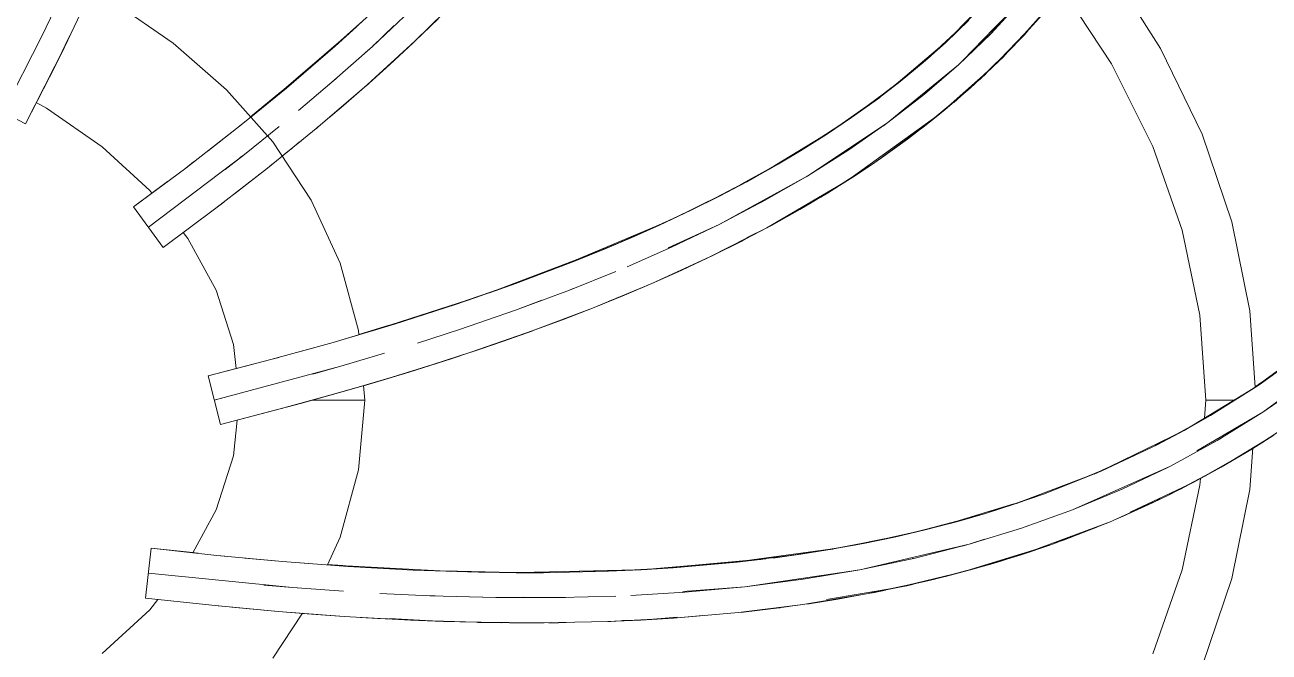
# Model space of a CAD drawing. Header units: inches. Extents: x -578 to 1873, y 397 to 1812.
# Drawn here: x 812.85 to 862.48, y 895.14 to 920.16 of the extents above; entities that cross this region are included whole.
import ezdxf

# ---------------------------------------------------------------- set-up
doc = ezdxf.new("R2010")
doc.units = ezdxf.units.IN
doc.header["$MEASUREMENT"] = 0
doc.layers.add('A-GENM', color=13, linetype='Continuous', lineweight=9)
doc.layers.add('A-WALL', color=113, linetype='Continuous', lineweight=13)

# ---------------------------------------------------------------- blocks, each defined once
blk = doc.blocks.new('3D Cad File Example_dwg_AC_Bandstand Canopy - AC_Bandstand Canopy-1783121-_3D_-3560-Level 1')
at = {"layer": 'A-GENM'}
for p, q in [((58.34, 17.359), (60.459, 14.031)), ((56.559, 16.382), (58.507, 13.418)), ((21.075, 14.238), (18.725, 15.86)), ((23.195, 12.384), (21.075, 14.238)), ((60.459, 14.031), (62.119, 10.607)), ((58.507, 13.418), (60.154, 10.123)), ((25.046, 10.297), (23.195, 12.384)), ((15.613, 11.868), (16.022, 11.652)), ((16.022, 11.652), (18.243, 10.104)), ((63.311, 7.11), (62.119, 10.607)), ((18.243, 10.104), (20.137, 8.359)), ((25.046, 10.297), (26.579, 7.983)), ((60.154, 10.123), (61.329, 6.774)), ((20.222, 8.251), (20.137, 8.359)), ((26.579, 7.983), (27.738, 5.461)), ((64.028, 3.567), (63.311, 7.11)), ((21.664, 6.441), (21.469, 6.686)), ((62.033, 3.394), (61.329, 6.774)), ((21.664, 6.441), (22.789, 4.381)), ((28.464, 2.776), (27.738, 5.461)), ((22.789, 4.381), (23.479, 2.218)), ((64.233, 0.517), (64.028, 3.567)), ((62.268, 0), (62.033, 3.394)), ((28.479, 2.61), (28.464, 2.776)), ((23.58, 1.258), (23.479, 2.218)), ((28.713, 0), (28.661, 0.578)), ((26.622, 0), (28.713, 0)), ((28.464, -2.776), (28.713, 0)), ((62.268, 0), (62.218, -0.714)), ((63.389, 0), (62.268, 0)), ((23.479, -2.218), (23.629, -0.796)), ((64.028, -3.567), (64.14, -1.908)), ((23.479, -2.218), (22.789, -4.381)), ((28.464, -2.776), (27.738, -5.461)), ((62.033, -3.394), (61.329, -6.774)), ((62.052, -3.13), (62.033, -3.394)), ((64.028, -3.567), (63.311, -7.11)), ((22.789, -4.381), (21.856, -6.088)), ((27.738, -5.461), (27.227, -6.573)), ((61.329, -6.774), (60.154, -10.123)), ((63.311, -7.11), (62.119, -10.607)), ((20.137, -8.359), (18.243, -10.104)), ((20.137, -8.359), (20.464, -7.948)), ((26.234, -8.503), (25.046, -10.297))]:
    blk.add_line(p, q, dxfattribs=at)
blk = doc.blocks.new('3D Cad File Example_dwg_AC_Bandstand Canopy Rib Centerplane - AC_Bandstand Canopy Rib Centerplane-1775951-_3D_-3564-Level 1')
at = {"layer": 'A-GENM'}
for p, q in [((-83.658, -249.031), (-84.153, -250.059)), ((-84.153, -250.059), (-85.709, -253.118))]:
    blk.add_line(p, q, dxfattribs=at)
blk = doc.blocks.new('3D Cad File Example_dwg_AC_Bandstand Canopy Rib Centerplane - AC_Bandstand Canopy Rib Centerplane-1775952-_3D_-3565-Level 1')
at = {"layer": 'A-GENM'}
for p, q in [((-69.453, -249.062), (-70.978, -250.492)), ((-70.108, -249.651), (-70.978, -250.492)), ((-72.594, -251.923), (-70.978, -250.492)), ((-71.254, -250.73), (-70.978, -250.492)), ((-70.917, -250.433), (-70.978, -250.492)), ((-73.923, -253.043), (-72.594, -251.923)), ((-72.751, -252.052), (-72.594, -251.923)), ((-72.594, -251.923), (-72.438, -251.781)), ((-76.088, -254.799), (-74.699, -253.681)), ((-76.088, -254.799), (-79.917, -257.699)), ((-76.088, -254.799), (-76.853, -255.395)), ((-76.088, -254.799), (-76.254, -254.925)), ((-76.088, -254.799), (-76.005, -254.731))]:
    blk.add_line(p, q, dxfattribs=at)
blk = doc.blocks.new('3D Cad File Example_dwg_AC_Bandstand Canopy Rib Centerplane - AC_Bandstand Canopy Rib Centerplane-1775953-_3D_-3566-Level 1')
at = {"layer": 'A-GENM'}
for p, q in [((-47.591, -251.221), (-45.263, -248.841)), ((-45.129, -248.705), (-46.794, -250.406)), ((-46.314, -249.989), (-45.129, -248.705)), ((-46.314, -249.989), (-47.591, -251.221)), ((-46.314, -249.989), (-46.362, -250.033)), ((-46.314, -249.989), (-46.231, -249.894)), ((-47.591, -251.221), (-50.42, -253.529)), ((-47.591, -251.221), (-48.96, -252.4)), ((-48.96, -252.4), (-50.42, -253.529)), ((-49.033, -252.453), (-48.96, -252.4)), ((-50.42, -253.529), (-49.653, -252.904)), ((-53.608, -255.647), (-50.42, -253.529)), ((-51.969, -254.611), (-50.42, -253.529)), ((-50.596, -253.656), (-50.42, -253.529)), ((-50.278, -253.42), (-50.42, -253.529)), ((-51.969, -254.611), (-53.608, -255.647)), ((-51.969, -254.611), (-52.069, -254.671)), ((-51.969, -254.611), (-51.866, -254.536)), ((-53.442, -255.54), (-53.608, -255.647)), ((-53.608, -255.647), (-57.149, -257.59)), ((-55.335, -256.64), (-53.608, -255.647)), ((-53.608, -255.647), (-53.675, -255.687)), ((-55.22, -256.571), (-55.335, -256.64)), ((-55.335, -256.64), (-57.149, -257.59)), ((-55.335, -256.64), (-55.427, -256.686)), ((-59.18, -258.522), (-57.149, -257.59)), ((-59.051, -258.501), (-57.149, -257.59)), ((-57.231, -257.631), (-57.149, -257.59)), ((-56.719, -257.362), (-57.149, -257.59)), ((-60.815, -259.277), (-59.051, -258.501)), ((-59.229, -258.577), (-59.051, -258.501)), ((-58.937, -258.444), (-59.051, -258.501)), ((-63.11, -260.212), (-61.269, -259.468)), ((-63.11, -260.212), (-65.267, -261.016)), ((-63.11, -260.212), (-63.331, -260.291)), ((-63.11, -260.212), (-62.966, -260.151)), ((-67.507, -261.788), (-65.267, -261.016)), ((-65.267, -261.016), (-65.741, -261.173)), ((-65.267, -261.016), (-65.389, -261.057)), ((-65.267, -261.016), (-64.225, -260.611)), ((-65.267, -261.016), (-65.121, -260.96)), ((-67.507, -261.788), (-69.184, -262.324)), ((-70.492, -262.727), (-72.235, -263.245)), ((-72.235, -263.245), (-77.287, -264.6)), ((-72.235, -263.245), (-73.357, -263.561)), ((-76.984, -264.52), (-77.287, -264.6))]:
    blk.add_line(p, q, dxfattribs=at)
blk = doc.blocks.new('3D Cad File Example_dwg_AC_Bandstand Canopy Rib Centerplane - AC_Bandstand Canopy Rib Centerplane-1775954-_3D_-3567-Level 1')
at = {"layer": 'A-GENM'}
for p, q in [((-32.832, -263.157), (-35.456, -265.086)), ((-35.456, -265.086), (-33.69, -263.858)), ((-35.456, -265.086), (-38.093, -266.62)), ((-37.275, -266.211), (-35.456, -265.086)), ((-37.275, -266.211), (-39.146, -267.233)), ((-37.465, -266.308), (-37.275, -266.211)), ((-37.275, -266.211), (-37.124, -266.111)), ((-43.05, -268.98), (-39.146, -267.233)), ((-41.071, -268.155), (-39.146, -267.233)), ((-39.146, -267.233), (-39.603, -267.458)), ((-43.05, -268.98), (-41.071, -268.155)), ((-43.05, -268.98), (-45.085, -269.711)), ((-42.95, -268.941), (-43.05, -268.98)), ((-45.085, -269.711), (-47.177, -270.351)), ((-51.532, -271.364), (-47.177, -270.351)), ((-49.325, -270.901), (-47.177, -270.351)), ((-47.177, -270.351), (-47.449, -270.424)), ((-46.564, -270.147), (-47.177, -270.351)), ((-47.124, -270.334), (-47.177, -270.351)), ((-51.532, -271.364), (-49.325, -270.901)), ((-49.325, -270.901), (-49.43, -270.92)), ((-49.224, -270.872), (-49.325, -270.901)), ((-74.168, -272.074), (-79.917, -271.5)), ((-79.917, -271.5), (-78.982, -271.598)), ((-56.125, -272.042), (-51.532, -271.364)), ((-51.532, -271.364), (-53.798, -271.744)), ((-51.532, -271.364), (-51.643, -271.383)), ((-74.168, -272.074), (-75.308, -271.975)), ((-56.125, -272.042), (-53.798, -271.744)), ((-56.125, -272.042), (-55.57, -271.969)), ((-53.85, -271.75), (-53.798, -271.744)), ((-74.168, -272.074), (-74.299, -272.061)), ((-74.168, -272.074), (-73.966, -272.086)), ((-74.168, -272.074), (-72.133, -272.219)), ((-70.679, -272.307), (-68.689, -272.406)), ((-68.864, -272.395), (-68.689, -272.406)), ((-68.689, -272.406), (-68.472, -272.409)), ((-68.689, -272.406), (-66.049, -272.475)), ((-66.575, -272.455), (-66.049, -272.475)), ((-64.938, -272.46), (-66.049, -272.475)), ((-65.894, -272.474), (-66.049, -272.475)), ((-63.473, -272.476), (-66.049, -272.475)), ((-63.635, -272.473), (-63.473, -272.476)), ((-61.274, -272.414), (-63.473, -272.476)), ((-63.281, -272.467), (-63.473, -272.476)), ((-60.665, -272.388), (-58.512, -272.262)), ((-58.512, -272.262), (-58.624, -272.267)), ((-58.599, -272.228), (-56.125, -272.042)), ((-56.125, -272.042), (-58.512, -272.262)), ((-58.512, -272.262), (-58.366, -272.246)), ((-56.125, -272.042), (-56.238, -272.054))]:
    blk.add_line(p, q, dxfattribs=at)
blk = doc.blocks.new('3D Cad File Example_dwg-2744-Level 1')
at = {"layer": 'A-WALL'}
for p, q in [((-47.767, -249.993), (-45.989, -248.137)), ((-44.64, -249.663), (-43.119, -247.808)), ((-69.288, -250.288), (-67.466, -248.499)), ((-82.49, -248.899), (-83.266, -250.521)), ((-70.593, -248.769), (-72.466, -250.483)), ((-46.471, -248.704), (-48.122, -250.351)), ((-43.84, -248.727), (-45.41, -250.494)), ((-44.64, -249.663), (-43.84, -248.727)), ((-44.64, -249.663), (-44.155, -249.105)), ((-71.111, -249.238), (-72.241, -250.253)), ((-69.288, -250.288), (-68.36, -249.394)), ((-49.002, -251.132), (-47.182, -249.445)), ((-47.182, -249.445), (-48.122, -250.351)), ((-46.254, -251.338), (-44.64, -249.663)), ((-44.64, -249.663), (-45.41, -250.494)), ((-45.117, -250.165), (-44.64, -249.663)), ((-83.1, -250.161), (-83.625, -251.248)), ((-83.051, -250.062), (-83.266, -250.521)), ((-71.778, -249.854), (-75.169, -252.77)), ((-71.609, -249.712), (-72.466, -250.483)), ((-71.997, -250.053), (-72.313, -250.334)), ((-47.772, -249.992), (-47.487, -249.717)), ((-44.967, -250.023), (-45.171, -250.236)), ((-44.967, -250.023), (-44.827, -249.865)), ((-83.266, -250.521), (-84.824, -253.584)), ((-83.625, -251.248), (-83.266, -250.521)), ((-83.425, -250.833), (-83.266, -250.521)), ((-74.406, -252.15), (-72.466, -250.483)), ((-69.288, -250.288), (-71.187, -252.022)), ((-69.288, -250.288), (-71.093, -251.939)), ((-69.352, -250.349), (-70.288, -251.216)), ((-69.288, -250.287), (-69.352, -250.349)), ((-50.182, -252.074), (-48.243, -250.443)), ((-48.287, -250.48), (-50.09, -251.996)), ((-49.925, -251.893), (-48.122, -250.351)), ((-49.002, -251.132), (-48.122, -250.351)), ((-48.366, -250.542), (-48.449, -250.616)), ((-45.41, -250.494), (-47.137, -252.157)), ((-46.254, -251.338), (-45.41, -250.494)), ((-69.839, -250.792), (-70.288, -251.216)), ((-69.849, -250.801), (-70.288, -251.216)), ((-49.002, -251.132), (-50.921, -252.657)), ((-49.002, -251.132), (-49.925, -251.893)), ((-49.361, -251.422), (-49.002, -251.132)), ((-49.002, -251.132), (-48.714, -250.875)), ((-45.98, -251.071), (-46.254, -251.338)), ((-45.98, -251.071), (-46.225, -251.297)), ((-46.223, -251.292), (-45.98, -251.071)), ((-45.98, -251.071), (-45.792, -250.874)), ((-45.98, -251.071), (-45.822, -250.914)), ((-45.98, -251.071), (-45.861, -250.943)), ((-45.822, -250.914), (-45.949, -251.037)), ((-45.822, -250.914), (-45.931, -251.015)), ((-45.628, -250.712), (-45.822, -250.914)), ((-45.822, -250.914), (-45.727, -250.811)), ((-45.731, -250.815), (-45.822, -250.914)), ((-83.625, -251.248), (-84.824, -253.584)), ((-83.625, -251.248), (-84.824, -253.584)), ((-70.288, -251.216), (-71.256, -252.083)), ((-70.288, -251.216), (-70.692, -251.572)), ((-70.288, -251.216), (-70.515, -251.41)), ((-50.057, -251.984), (-49.591, -251.607)), ((-46.254, -251.338), (-48.357, -253.199)), ((-47.17, -252.158), (-46.254, -251.338)), ((-46.254, -251.338), (-47.137, -252.157)), ((-46.5, -251.566), (-46.72, -251.779)), ((-74.406, -252.15), (-75.834, -253.311)), ((-74.406, -252.15), (-75.225, -252.824)), ((-73.151, -253.707), (-71.187, -252.022)), ((-72.221, -252.921), (-71.093, -251.939)), ((-71.187, -252.022), (-71.093, -251.939)), ((-49.925, -251.893), (-51.86, -253.329)), ((-49.925, -251.893), (-50.921, -252.657)), ((-50.239, -252.114), (-50.817, -252.555)), ((-46.926, -251.962), (-46.72, -251.779)), ((-86.593, -252.651), (-84.824, -253.584)), ((-74.629, -252.305), (-75.845, -253.298)), ((-74.613, -252.312), (-74.902, -252.553)), ((-71.725, -252.483), (-72.221, -252.921)), ((-50.742, -252.522), (-50.921, -252.657)), ((-49.004, -253.713), (-47.137, -252.157)), ((-48.357, -253.199), (-47.137, -252.157)), ((-48.051, -252.947), (-47.579, -252.546)), ((-48.051, -252.947), (-47.716, -252.646)), ((-47.798, -252.722), (-47.579, -252.546)), ((-47.655, -252.612), (-47.788, -252.722)), ((-47.655, -252.612), (-47.34, -252.331)), ((-47.49, -252.459), (-47.655, -252.612)), ((-47.579, -252.546), (-47.655, -252.612)), ((-47.415, -252.395), (-47.579, -252.546)), ((-75.555, -253.092), (-76.397, -253.769)), ((-72.221, -252.921), (-72.72, -253.337)), ((-72.221, -252.921), (-72.708, -253.327)), ((-72.221, -252.921), (-72.511, -253.158)), ((-72.221, -252.921), (-72.002, -252.722)), ((-51.029, -252.712), (-52.466, -253.723)), ((-50.921, -252.657), (-51.86, -253.329)), ((-51.233, -252.864), (-51.521, -253.069)), ((-48.051, -252.947), (-48.357, -253.199)), ((-48.051, -252.947), (-48.267, -253.116)), ((-48.051, -252.947), (-48.245, -253.092)), ((-48.051, -252.947), (-47.824, -252.741)), ((-76.223, -253.627), (-76.397, -253.769)), ((-51.86, -253.329), (-53.906, -254.659)), ((-51.86, -253.329), (-52.864, -254.003)), ((-52.332, -253.629), (-52.864, -253.981)), ((-48.357, -253.199), (-52.021, -255.839)), ((-49.328, -253.92), (-48.357, -253.199)), ((-48.357, -253.199), (-49.004, -253.713)), ((-48.749, -253.51), (-48.632, -253.42)), ((-48.54, -253.344), (-48.631, -253.419)), ((-76.397, -253.769), (-78.428, -255.344)), ((-76.397, -253.769), (-77.537, -254.657)), ((-74.58, -254.868), (-73.151, -253.707)), ((-74.147, -254.527), (-73.151, -253.707)), ((-73.151, -253.705), (-73.215, -253.76)), ((-54.919, -255.241), (-53.028, -254.088)), ((-53.906, -254.659), (-52.864, -254.003)), ((-53.05, -254.102), (-53.361, -254.297)), ((-52.706, -253.892), (-52.864, -254.003)), ((-50.993, -255.16), (-49.004, -253.713)), ((-49.631, -254.19), (-49.15, -253.819)), ((-49.282, -253.915), (-49.631, -254.19)), ((-49.631, -254.19), (-49.348, -253.963)), ((-75.169, -255.348), (-74.147, -254.527)), ((-74.147, -254.527), (-74.578, -254.87)), ((-74.147, -254.527), (-74.482, -254.791)), ((-74.147, -254.524), (-74.204, -254.573)), ((-74.147, -254.526), (-74.204, -254.573)), ((-74.204, -254.573), (-74.147, -254.526)), ((-73.804, -254.241), (-74.147, -254.527)), ((-74.147, -254.527), (-73.897, -254.315)), ((-53.777, -254.565), (-53.374, -254.313)), ((-51.028, -255.184), (-49.631, -254.19)), ((-49.631, -254.19), (-50.67, -254.938)), ((-50.26, -254.627), (-49.631, -254.19)), ((-78.11, -255.101), (-78.428, -255.344)), ((-56.044, -255.888), (-53.906, -254.659)), ((-54.789, -255.184), (-53.906, -254.659)), ((-50.882, -255.08), (-50.67, -254.938)), ((-80.507, -256.892), (-78.428, -255.344)), ((-78.428, -255.344), (-80.507, -256.892)), ((-75.169, -255.348), (-77.229, -256.945)), ((-75.169, -255.348), (-76.476, -256.365)), ((-75.169, -255.348), (-74.978, -255.192)), ((-57.136, -256.463), (-54.789, -255.184)), ((-55.025, -255.302), (-56.238, -255.973)), ((-56.044, -255.888), (-54.789, -255.184)), ((-55.141, -255.385), (-54.789, -255.184)), ((-55.024, -255.301), (-54.886, -255.221)), ((-50.993, -255.16), (-53.084, -256.499)), ((-50.993, -255.16), (-52.021, -255.839)), ((-51.399, -255.429), (-52.021, -255.839)), ((-51.028, -255.184), (-51.813, -255.705)), ((-51.813, -255.705), (-51.533, -255.517)), ((-80.507, -256.892), (-79.156, -255.882)), ((-56.044, -255.888), (-58.26, -257.023)), ((-56.044, -255.888), (-57.136, -256.463)), ((-55.239, -257.726), (-52.021, -255.839)), ((-52.021, -255.839), (-53.084, -256.499)), ((-52.382, -256.063), (-52.82, -256.339)), ((-52.552, -256.161), (-52.021, -255.839)), ((-51.813, -255.705), (-51.92, -255.772)), ((-51.813, -255.705), (-51.878, -255.745)), ((-51.813, -255.705), (-51.878, -255.745)), ((-51.813, -255.705), (-51.719, -255.64)), ((-80.507, -256.892), (-79.781, -256.344)), ((-79.781, -256.344), (-80.507, -256.892)), ((-80.507, -256.892), (-79.779, -256.347)), ((-59.354, -257.536), (-57.136, -256.463)), ((-57.136, -256.463), (-58.26, -257.023)), ((-57.451, -256.616), (-57.136, -256.463)), ((-56.536, -256.136), (-57.269, -256.515)), ((-53.084, -256.499), (-55.264, -257.739)), ((-55.239, -257.726), (-53.084, -256.499)), ((-53.234, -256.584), (-53.922, -256.993)), ((-52.82, -256.339), (-52.953, -256.418)), ((-80.507, -256.892), (-79.327, -258.507)), ((-79.327, -258.507), (-77.229, -256.945)), ((-77.229, -256.945), (-79.327, -258.507)), ((-76.906, -256.699), (-77.229, -256.945)), ((-60.541, -258.073), (-58.26, -257.023)), ((-59.526, -257.619), (-58.26, -257.023)), ((-57.56, -256.664), (-58.887, -257.311)), ((-58.84, -257.29), (-57.72, -256.746)), ((-57.601, -256.685), (-58.046, -256.903)), ((-57.567, -256.668), (-58.017, -256.888)), ((-55.239, -257.726), (-53.922, -256.993)), ((-55.059, -257.629), (-53.922, -256.993)), ((-54.546, -257.331), (-53.922, -256.993)), ((-54.512, -257.312), (-53.922, -256.993)), ((-54.052, -257.064), (-53.922, -256.993)), ((-53.922, -256.993), (-53.481, -256.725)), ((-53.52, -256.748), (-53.922, -256.993)), ((-53.572, -256.779), (-53.922, -256.993)), ((-53.624, -256.807), (-53.922, -256.993)), ((-59.565, -257.624), (-58.867, -257.3)), ((-62.945, -259.041), (-59.569, -257.626)), ((-60.541, -258.073), (-62.874, -259.045)), ((-59.587, -257.646), (-61.693, -258.565)), ((-61.693, -258.565), (-60.541, -258.073)), ((-61.1, -258.306), (-60.081, -257.862)), ((-59.526, -257.619), (-60.541, -258.073)), ((-55.264, -257.739), (-57.518, -258.886)), ((-56.387, -258.326), (-55.239, -257.726)), ((-56.387, -258.326), (-55.904, -258.065)), ((-56.053, -258.13), (-55.239, -257.726)), ((-55.239, -257.726), (-55.264, -257.739)), ((-55.156, -257.68), (-55.059, -257.629)), ((-66.171, -260.267), (-61.693, -258.565)), ((-61.693, -258.565), (-62.874, -259.045)), ((-61.072, -258.293), (-61.022, -258.272)), ((-57.369, -258.814), (-56.271, -258.267)), ((-56.387, -258.326), (-57.008, -258.626)), ((-56.92, -258.582), (-56.271, -258.267)), ((-56.387, -258.326), (-56.271, -258.267)), ((-56.271, -258.267), (-56.031, -258.137)), ((-56.271, -258.267), (-56.094, -258.171)), ((-56.271, -258.267), (-56.17, -258.214)), ((-66.171, -260.267), (-62.014, -258.687)), ((-65.252, -259.947), (-62.874, -259.045)), ((-59.833, -259.947), (-57.518, -258.886)), ((-58.661, -259.423), (-57.518, -258.886)), ((-58.354, -259.281), (-57.369, -258.814)), ((-58.661, -259.423), (-59.833, -259.947)), ((-58.661, -259.423), (-58.93, -259.535)), ((-58.661, -259.423), (-58.917, -259.53)), ((-58.661, -259.423), (-58.358, -259.273)), ((-58.661, -259.423), (-58.535, -259.365)), ((-58.354, -259.281), (-58.535, -259.365)), ((-58.439, -259.319), (-58.535, -259.365)), ((-58.535, -259.365), (-58.448, -259.323)), ((-58.354, -259.281), (-58.493, -259.344)), ((-58.354, -259.281), (-58.442, -259.32)), ((-67.661, -260.785), (-65.252, -259.947)), ((-66.311, -260.324), (-65.252, -259.947)), ((-59.833, -259.947), (-62.199, -260.929)), ((-59.732, -259.902), (-60.92, -260.41)), ((-66.775, -260.477), (-71.03, -261.844)), ((-66.581, -260.418), (-67.661, -260.785)), ((-67.077, -260.582), (-67.401, -260.69)), ((-66.024, -260.214), (-67.275, -260.639)), ((-66.614, -260.415), (-65.738, -260.103)), ((-62.136, -260.904), (-60.92, -260.41)), ((-61.571, -260.668), (-60.92, -260.41)), ((-61.251, -260.535), (-60.92, -260.41)), ((-60.92, -260.41), (-60.407, -260.185)), ((-60.443, -260.2), (-60.92, -260.41)), ((-67.661, -260.785), (-70.093, -261.565)), ((-62.199, -260.929), (-64.608, -261.841)), ((-63.391, -261.391), (-62.199, -260.929)), ((-62.136, -260.904), (-62.199, -260.928)), ((-72.549, -262.295), (-70.093, -261.565)), ((-71.062, -261.859), (-70.093, -261.565)), ((-63.391, -261.391), (-64.608, -261.841)), ((-63.391, -261.391), (-63.793, -261.534)), ((-63.391, -261.391), (-63.721, -261.506)), ((-63.118, -261.277), (-63.391, -261.391)), ((-63.391, -261.391), (-63.341, -261.372)), ((-63.341, -261.372), (-63.391, -261.39)), ((-72.549, -262.295), (-71.53, -261.998)), ((-70.305, -261.611), (-71.522, -261.976)), ((-70.336, -261.633), (-70.724, -261.753)), ((-64.608, -261.841), (-67.053, -262.691)), ((-65.792, -262.262), (-64.573, -261.829)), ((-65.226, -262.056), (-65.792, -262.262)), ((-32.648, -261.786), (-35.707, -264.043)), ((-75.027, -262.981), (-72.549, -262.295)), ((-72.549, -262.295), (-73.954, -262.686)), ((-66.685, -262.566), (-67.036, -262.685)), ((-66.685, -262.568), (-66.924, -262.646)), ((-66.685, -262.568), (-66.829, -262.613)), ((-66.685, -262.568), (-66.803, -262.604)), ((-66.685, -262.568), (-65.792, -262.262)), ((-66.233, -262.406), (-66.685, -262.568)), ((-66.247, -262.411), (-66.685, -262.568)), ((-65.792, -262.262), (-66.299, -262.434)), ((-65.792, -262.262), (-66.128, -262.37)), ((-65.792, -262.262), (-66.115, -262.365)), ((-65.792, -262.262), (-65.521, -262.159)), ((-35.516, -263.924), (-33.579, -262.523)), ((-75.027, -262.981), (-77.531, -263.63)), ((-75.027, -262.981), (-77.531, -263.63)), ((-75.027, -262.981), (-74.718, -262.898)), ((-67.835, -262.948), (-70.749, -263.853)), ((-67.053, -262.691), (-69.516, -263.48)), ((-67.835, -262.948), (-69.516, -263.48)), ((-67.835, -262.948), (-68.274, -263.09)), ((-68.024, -263.008), (-68.274, -263.09)), ((-68.154, -263.048), (-68.274, -263.09)), ((-67.053, -262.691), (-67.835, -262.948)), ((-75.735, -263.162), (-77.531, -263.63)), ((-77.531, -263.63), (-76.42, -263.335)), ((-76.42, -263.335), (-77.531, -263.63)), ((-76.42, -263.34), (-77.531, -263.63)), ((-72.003, -264.219), (-69.516, -263.48)), ((-69.516, -263.48), (-70.749, -263.853)), ((-68.614, -263.195), (-68.274, -263.09)), ((-77.531, -263.63), (-77.044, -265.57)), ((-73.844, -264.733), (-70.749, -263.853)), ((-72.003, -264.219), (-70.749, -263.853)), ((-71.339, -264.025), (-70.749, -263.853)), ((-70.749, -263.853), (-70.153, -263.669)), ((-35.646, -264.012), (-38.599, -265.811)), ((-35.516, -263.924), (-37.547, -265.211)), ((-35.646, -264.012), (-37.547, -265.211)), ((-35.533, -263.914), (-35.768, -264.07)), ((-35.646, -264.012), (-35.743, -264.077)), ((-35.646, -264.012), (-35.516, -263.924)), ((-72.003, -264.219), (-74.51, -264.913)), ((-73.844, -264.733), (-72.003, -264.219)), ((-37.29, -265.031), (-36.453, -264.518)), ((-73.844, -264.733), (-77.044, -265.57)), ((-74.51, -264.913), (-77.044, -265.57)), ((-74.51, -264.913), (-77.044, -265.57)), ((-73.844, -264.733), (-74.51, -264.913)), ((-73.844, -264.733), (-74.32, -264.858)), ((-73.844, -264.733), (-73.333, -264.591)), ((-37.547, -265.211), (-39.67, -266.377)), ((-37.547, -265.211), (-38.599, -265.811)), ((-38.174, -265.552), (-38.326, -265.639)), ((-34.009, -265.316), (-35.893, -266.549)), ((-35.893, -266.549), (-34.01, -265.316)), ((-38.599, -265.811), (-42.044, -267.49)), ((-38.599, -265.811), (-39.67, -266.377)), ((-38.599, -265.811), (-39.238, -266.142)), ((-39.078, -266.044), (-38.651, -265.818)), ((-38.483, -265.746), (-38.599, -265.811)), ((-37.12, -267.275), (-35.022, -265.997)), ((-35.893, -266.549), (-35.022, -265.997)), ((-39.67, -266.377), (-41.878, -267.418)), ((-39.322, -266.186), (-39.745, -266.406)), ((-35.893, -266.549), (-38.204, -267.87)), ((-35.893, -266.549), (-37.12, -267.275)), ((-36.218, -266.747), (-35.893, -266.549)), ((-35.694, -266.423), (-35.434, -266.262)), ((-35.434, -266.262), (-35.623, -266.378)), ((-35.518, -266.311), (-35.434, -266.262)), ((-35.434, -266.262), (-35.264, -266.151)), ((-36.218, -266.747), (-36.555, -266.937)), ((-36.218, -266.747), (-35.944, -266.578)), ((-36.218, -266.747), (-36.063, -266.644)), ((-45.331, -268.739), (-42.044, -267.49)), ((-44.164, -268.331), (-41.878, -267.418)), ((-44.164, -268.331), (-42.044, -267.49)), ((-42.554, -267.684), (-41.855, -267.392)), ((-42.188, -267.551), (-42.044, -267.49)), ((-42.173, -267.536), (-41.663, -267.304)), ((-42.166, -267.533), (-41.21, -267.1)), ((-42.159, -267.53), (-41.507, -267.236)), ((-42.159, -267.53), (-41.724, -267.334)), ((-42.044, -267.49), (-41.143, -267.076)), ((-42.044, -267.49), (-41.878, -267.418)), ((-37.12, -267.275), (-39.305, -268.431)), ((-37.12, -267.275), (-38.204, -267.87)), ((-37.341, -267.382), (-38.204, -267.87)), ((-40.754, -269.068), (-38.204, -267.87)), ((-38.204, -267.87), (-39.305, -268.431)), ((-38.204, -267.87), (-38.808, -268.172)), ((-38.472, -268.006), (-38.717, -268.136)), ((-37.821, -267.664), (-37.938, -267.724)), ((-37.821, -267.664), (-37.696, -267.591)), ((-37.821, -267.664), (-37.755, -267.628)), ((-46.518, -269.117), (-44.164, -268.331)), ((-45.331, -268.739), (-44.164, -268.331)), ((-41.571, -269.462), (-39.305, -268.431)), ((-39.468, -268.506), (-39.862, -268.699)), ((-39.531, -268.534), (-39.862, -268.699)), ((-38.717, -268.136), (-39.003, -268.277)), ((-47.565, -269.404), (-45.392, -268.741)), ((-45.331, -268.739), (-46.518, -269.117)), ((-46.386, -269.065), (-45.857, -268.896)), ((-45.45, -268.761), (-45.946, -268.918)), ((-45.331, -268.739), (-45.224, -268.703)), ((-44.828, -268.548), (-45.178, -268.67)), ((-41.162, -269.276), (-39.862, -268.699)), ((-41.025, -269.228), (-39.862, -268.699)), ((-39.862, -268.699), (-40.596, -269.018)), ((-40.596, -269.018), (-39.862, -268.699)), ((-39.862, -268.699), (-40.533, -268.991)), ((-39.573, -268.553), (-39.862, -268.699)), ((-39.573, -268.553), (-39.862, -268.699)), ((-39.594, -268.562), (-39.862, -268.699)), ((-39.675, -268.599), (-39.862, -268.699)), ((-50.15, -270.062), (-47.536, -269.413)), ((-47.668, -269.432), (-49.125, -269.808)), ((-48.93, -269.778), (-46.518, -269.117)), ((-48.93, -269.778), (-47.536, -269.413)), ((-47.536, -269.413), (-47.934, -269.521)), ((-47.614, -269.417), (-47.538, -269.396)), ((-47.536, -269.413), (-46.518, -269.117)), ((-43.91, -270.365), (-41.571, -269.462)), ((-41.753, -269.538), (-41.571, -269.462)), ((-41.753, -269.538), (-41.655, -269.494)), ((-41.753, -269.538), (-41.686, -269.506)), ((-41.025, -269.228), (-41.403, -269.385)), ((-48.93, -269.778), (-51.39, -270.319)), ((-50.15, -270.062), (-48.93, -269.778)), ((-49.393, -269.874), (-50.105, -270.036)), ((-41.753, -269.538), (-45.102, -270.769)), ((-43.91, -270.365), (-41.753, -269.538)), ((-42.378, -269.791), (-43.415, -270.187)), ((-43.105, -270.057), (-42.378, -269.791)), ((-42.378, -269.791), (-43.105, -270.057)), ((-42.109, -269.674), (-42.378, -269.791)), ((-42.15, -269.696), (-42.378, -269.791)), ((-42.349, -269.779), (-42.378, -269.791)), ((-41.753, -269.538), (-42.349, -269.779)), ((-42.349, -269.779), (-42.068, -269.657)), ((-42.078, -269.662), (-42.349, -269.779)), ((-79.801, -270.507), (-80.033, -272.494)), ((-77.183, -270.793), (-79.801, -270.507)), ((-77.183, -270.793), (-79.801, -270.507)), ((-77.936, -270.708), (-79.801, -270.507)), ((-78.142, -270.686), (-79.801, -270.507)), ((-79.801, -270.507), (-78.139, -270.679)), ((-79.801, -270.507), (-78.139, -270.679)), ((-53.891, -270.747), (-51.39, -270.319)), ((-50.15, -270.062), (-52.809, -270.576)), ((-52.809, -270.576), (-51.39, -270.319)), ((-52.64, -270.533), (-51.998, -270.419)), ((-51.881, -270.403), (-50.558, -270.136)), ((-50.15, -270.062), (-51.817, -270.392)), ((-50.15, -270.062), (-51.39, -270.319)), ((-50.15, -270.062), (-50.058, -270.042)), ((-43.91, -270.365), (-47.421, -271.454)), ((-43.91, -270.365), (-46.312, -271.143)), ((-43.91, -270.365), (-45.102, -270.769)), ((-44.635, -270.615), (-44.287, -270.493)), ((-43.765, -270.31), (-43.415, -270.187)), ((-77.183, -270.793), (-74.569, -271.037)), ((-77.183, -270.793), (-76.872, -270.824)), ((-74.569, -271.037), (-76.07, -270.899)), ((-60.263, -271.371), (-55.487, -270.95)), ((-58.394, -271.206), (-55.327, -270.926)), ((-53.891, -270.747), (-56.424, -271.069)), ((-55.279, -270.935), (-56.424, -271.069)), ((-56.133, -271.01), (-52.714, -270.545)), ((-53.891, -270.747), (-55.009, -270.9)), ((-53.102, -270.612), (-54.114, -270.767)), ((-52.809, -270.576), (-53.891, -270.747)), ((-52.885, -270.575), (-53.782, -270.714)), ((-52.809, -270.576), (-52.6, -270.54)), ((-47.421, -271.454), (-45.102, -270.769)), ((-45.874, -271.011), (-46.211, -271.11)), ((-45.893, -271.007), (-45.102, -270.769)), ((-45.874, -271.011), (-45.338, -270.84)), ((-45.666, -270.934), (-45.102, -270.769)), ((-44.635, -270.615), (-45.102, -270.769)), ((-44.772, -270.657), (-44.635, -270.615)), ((-44.772, -270.657), (-44.635, -270.615)), ((-44.77, -270.657), (-44.635, -270.615)), ((-44.767, -270.658), (-44.635, -270.615)), ((-44.471, -270.555), (-44.635, -270.615)), ((-44.635, -270.615), (-44.471, -270.556)), ((-71.956, -271.234), (-74.569, -271.037)), ((-74.569, -271.037), (-73.514, -271.122)), ((-71.956, -271.234), (-73.003, -271.16)), ((-68.038, -271.428), (-72.771, -271.169)), ((-72.161, -271.202), (-72.766, -271.158)), ((-72.627, -271.183), (-72.311, -271.204)), ((-69.348, -271.378), (-71.956, -271.234)), ((-69.348, -271.378), (-68.038, -271.428)), ((-69.348, -271.378), (-66.744, -271.463)), ((-68.714, -271.399), (-69.065, -271.383)), ((-68.943, -271.379), (-67.284, -271.442)), ((-68.038, -271.428), (-68.348, -271.415)), ((-68.13, -271.412), (-65.922, -271.468)), ((-68.038, -271.428), (-65.086, -271.483)), ((-68.038, -271.428), (-67.863, -271.433)), ((-68.038, -271.428), (-66.744, -271.463)), ((-65.086, -271.483), (-66.744, -271.463)), ((-64.149, -271.482), (-66.744, -271.463)), ((-64.797, -271.471), (-66.017, -271.466)), ((-65.086, -271.483), (-65.25, -271.482)), ((-60.263, -271.371), (-65.136, -271.475)), ((-65.086, -271.483), (-64.149, -271.482)), ((-64.149, -271.482), (-61.561, -271.428)), ((-60.474, -271.371), (-63.866, -271.448)), ((-60.79, -271.388), (-61.784, -271.42)), ((-61.561, -271.428), (-58.982, -271.293)), ((-61.561, -271.428), (-60.263, -271.371)), ((-60.263, -271.371), (-60.478, -271.378)), ((-59.937, -271.342), (-60.413, -271.368)), ((-60.263, -271.371), (-58.982, -271.293)), ((-60.014, -271.352), (-60.263, -271.371)), ((-58.633, -271.249), (-59.78, -271.335)), ((-58.982, -271.293), (-56.424, -271.069)), ((-50.011, -272.078), (-47.421, -271.454)), ((-48.769, -271.797), (-46.312, -271.143)), ((-48.769, -271.797), (-47.421, -271.454)), ((-46.975, -271.333), (-47.767, -271.546)), ((-47.767, -271.546), (-47.266, -271.4)), ((-47.421, -271.454), (-47.767, -271.546)), ((-47.421, -271.454), (-46.312, -271.143)), ((-47.127, -271.372), (-46.933, -271.321)), ((-47.081, -271.359), (-46.975, -271.333)), ((-46.975, -271.333), (-47.081, -271.359)), ((-47.043, -271.348), (-46.933, -271.321)), ((-46.975, -271.333), (-46.802, -271.28)), ((-46.975, -271.333), (-46.841, -271.291)), ((-46.933, -271.321), (-46.975, -271.333)), ((-46.61, -271.226), (-46.933, -271.321)), ((-46.933, -271.321), (-46.797, -271.279)), ((-46.933, -271.321), (-46.797, -271.279)), ((-48.769, -271.797), (-51.27, -272.332)), ((-50.011, -272.078), (-48.769, -271.797)), ((-50.011, -272.078), (-49.664, -272.003)), ((-49.764, -272.022), (-49.664, -272.003)), ((-49.742, -272.019), (-49.664, -272.003)), ((-49.664, -272.003), (-49.242, -271.904)), ((-49.439, -271.949), (-49.664, -272.003)), ((-49.664, -272.003), (-49.525, -271.968)), ((-49.524, -271.968), (-49.664, -272.003)), ((-49.664, -272.003), (-49.527, -271.969)), ((-48.59, -271.751), (-48.391, -271.705)), ((-48.391, -271.705), (-48.021, -271.607)), ((-47.767, -271.546), (-48.114, -271.63)), ((-77.385, -272.783), (-80.033, -272.494)), ((-77.385, -272.783), (-80.033, -272.494)), ((-51.27, -272.332), (-53.809, -272.756)), ((-52.857, -272.555), (-50.011, -272.078)), ((-52.413, -272.537), (-51.488, -272.369)), ((-52.413, -272.537), (-51.899, -272.437)), ((-52.353, -272.527), (-51.788, -272.419)), ((-52.353, -272.527), (-51.855, -272.43)), ((-52.353, -272.527), (-51.855, -272.43)), ((-50.011, -272.078), (-51.27, -272.332)), ((-51.101, -272.298), (-50.955, -272.272)), ((-50.955, -272.272), (-50.51, -272.179)), ((-50.622, -272.195), (-50.011, -272.078)), ((-77.003, -272.821), (-77.385, -272.783)), ((-74.742, -273.03), (-77.385, -272.783)), ((-76.59, -272.86), (-74.742, -273.03)), ((-53.809, -272.756), (-56.377, -273.075)), ((-55.085, -272.927), (-56.377, -273.075)), ((-55.085, -272.926), (-56.179, -273.054)), ((-55.085, -272.927), (-55.427, -272.957)), ((-55.378, -272.953), (-55.085, -272.927)), ((-55.085, -272.927), (-53.809, -272.756)), ((-55.085, -272.927), (-54.783, -272.877)), ((-55.085, -272.927), (-54.858, -272.899)), ((-54.858, -272.899), (-54.921, -272.906)), ((-54.858, -272.899), (-54.373, -272.832)), ((-54.858, -272.899), (-54.717, -272.878)), ((-54.717, -272.878), (-54.858, -272.899)), ((-53.731, -272.743), (-53.555, -272.719)), ((-52.413, -272.537), (-53.555, -272.719)), ((-53.159, -272.647), (-52.413, -272.537)), ((-52.413, -272.537), (-53.159, -272.647)), ((-52.353, -272.527), (-52.413, -272.537)), ((-74.742, -273.03), (-73.414, -273.136)), ((-74.742, -273.03), (-72.1, -273.229)), ((-73.414, -273.136), (-73.768, -273.107)), ((-73.767, -273.105), (-73.414, -273.136)), ((-72.1, -273.229), (-73.414, -273.136)), ((-73.414, -273.136), (-73.162, -273.15)), ((-73.414, -273.136), (-72.986, -273.164)), ((-72.1, -273.229), (-69.461, -273.375)), ((-71.448, -273.265), (-70.765, -273.31)), ((-71.447, -273.265), (-70.765, -273.31)), ((-70.765, -273.31), (-71.157, -273.281)), ((-70.354, -273.325), (-70.765, -273.31)), ((-69.326, -273.381), (-70.765, -273.31)), ((-70.129, -273.338), (-70.765, -273.31)), ((-70.303, -273.307), (-68.137, -273.426)), ((-68.137, -273.426), (-69.461, -273.375)), ((-66.827, -273.462), (-69.461, -273.375)), ((-69.326, -273.381), (-69.445, -273.376)), ((-69.272, -273.382), (-69.326, -273.381)), ((-68.137, -273.426), (-68.706, -273.401)), ((-67.514, -273.443), (-68.137, -273.426)), ((-65.131, -273.483), (-68.137, -273.426)), ((-68.137, -273.426), (-66.827, -273.462)), ((-66.779, -273.463), (-66.827, -273.461)), ((-66.779, -273.463), (-66.827, -273.461)), ((-66.779, -273.463), (-66.827, -273.461)), ((-65.131, -273.483), (-66.827, -273.462)), ((-64.2, -273.482), (-66.827, -273.462)), ((-66.779, -273.463), (-65.839, -273.476)), ((-66.779, -273.463), (-65.506, -273.481)), ((-65.354, -273.478), (-65.506, -273.481)), ((-65.206, -273.48), (-65.506, -273.481)), ((-65.506, -273.48), (-65.449, -273.481)), ((-65.449, -273.481), (-65.506, -273.48)), ((-65.449, -273.481), (-65.506, -273.48)), ((-65.131, -273.483), (-65.506, -273.481)), ((-64.2, -273.482), (-65.131, -273.483)), ((-61.581, -273.43), (-64.2, -273.482)), ((-64.2, -273.482), (-64.128, -273.482)), ((-63.558, -273.477), (-63.96, -273.478)), ((-63.558, -273.477), (-63.953, -273.478)), ((-63.558, -273.477), (-63.848, -273.475)), ((-63.558, -273.477), (-62.933, -273.457)), ((-62.973, -273.458), (-63.558, -273.477)), ((-62.973, -273.458), (-63.558, -273.477)), ((-61.581, -273.43), (-58.969, -273.297)), ((-61.581, -273.43), (-60.267, -273.374)), ((-61.581, -273.429), (-61.471, -273.426)), ((-60.267, -273.374), (-61, -273.389)), ((-60.754, -273.389), (-60.267, -273.374)), ((-58.824, -273.25), (-60.267, -273.374)), ((-60.267, -273.374), (-58.969, -273.297)), ((-60.137, -273.367), (-60.267, -273.374)), ((-58.969, -273.297), (-56.377, -273.075)), ((-58.969, -273.296), (-58.82, -273.287)), ((-58.82, -273.287), (-57.793, -273.196)), ((-56.243, -273.06), (-56.179, -273.054))]:
    blk.add_line(p, q, dxfattribs=at)
for name, p in [('3D Cad File Example_dwg_AC_Bandstand Canopy Rib Centerplane - AC_Bandstand Canopy Rib Centerplane-1775952-_3D_-3565-Level 1', (0, 0)), ('3D Cad File Example_dwg_AC_Bandstand Canopy - AC_Bandstand Canopy-1783121-_3D_-3560-Level 1', (-100, -264.6)), ('3D Cad File Example_dwg_AC_Bandstand Canopy Rib Centerplane - AC_Bandstand Canopy Rib Centerplane-1775951-_3D_-3564-Level 1', (0, 0)), ('3D Cad File Example_dwg_AC_Bandstand Canopy Rib Centerplane - AC_Bandstand Canopy Rib Centerplane-1775953-_3D_-3566-Level 1', (0, 0)), ('3D Cad File Example_dwg_AC_Bandstand Canopy Rib Centerplane - AC_Bandstand Canopy Rib Centerplane-1775954-_3D_-3567-Level 1', (0, 0))]:
    blk.add_blockref(name, p)

msp = doc.modelspace()

# ---------------------------------------------------------------- block references
at = {"layer": 'A-WALL', "color": 30, "lineweight": 9}
msp.add_blockref('3D Cad File Example_dwg-2744-Level 1', (897.689, 1169.788), dxfattribs=at)

doc.saveas('drawing.dxf')
